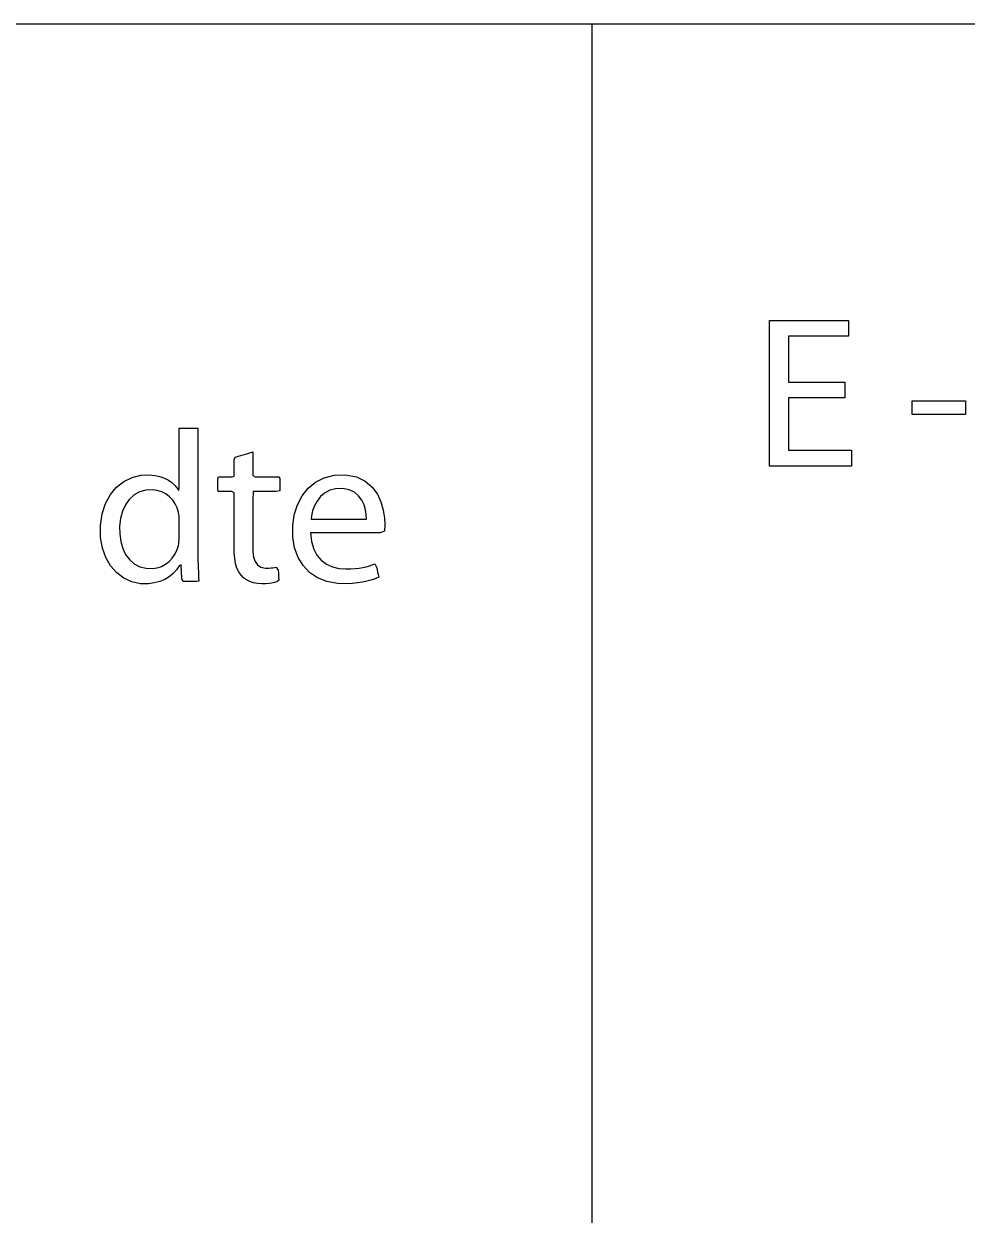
# Model space of a CAD drawing. Header units: metres. Extents: x 1885 to 2636, y 491 to 906.
# Drawn here: x 2069.22 to 2081.57, y 766.51 to 782.06 of the extents above; entities that cross this region are included whole.
import ezdxf

# ---------------------------------------------------------------- set-up
doc = ezdxf.new("R2010")
doc.units = ezdxf.units.M

msp = doc.modelspace()

# ---------------------------------------------------------------- linework, layer by layer
at = {"layer": 'COMPONENT1'}
for p, q in [((2050.537, 782.062), (2076.637, 782.062)), ((2076.637, 782.062), (2076.637, 731.552)), ((2076.637, 782.062), (2081.637, 782.062))]:
    msp.add_line(p, q, dxfattribs=at)
at = {"layer": 'COMPONENT25'}
for p, q in [((2078.956, 776.289), (2078.956, 778.19)), ((2078.956, 778.19), (2079.986, 778.19)), ((2079.986, 778.19), (2079.986, 777.984)), ((2079.986, 777.984), (2079.205, 777.984)), ((2079.205, 777.984), (2079.205, 777.384)), ((2079.205, 777.384), (2079.941, 777.384)), ((2079.941, 777.384), (2079.941, 777.18)), ((2079.941, 777.18), (2079.205, 777.18)), ((2079.205, 777.18), (2079.205, 776.495)), ((2080.816, 776.961), (2080.816, 777.141)), ((2080.816, 777.141), (2081.513, 777.141)), ((2081.513, 777.141), (2081.513, 776.961)), ((2081.513, 776.961), (2080.816, 776.961)), ((2079.205, 776.495), (2080.028, 776.495)), ((2080.028, 776.495), (2080.028, 776.289)), ((2080.028, 776.289), (2078.956, 776.289))]:
    msp.add_line(p, q, dxfattribs=at)
at = {"layer": 'COMPONENT26'}
for p, q in [((2071.25, 776.755), (2071.25, 776.784)), ((2071.25, 776.784), (2071.291, 776.784)), ((2071.25, 776.668), (2071.25, 776.755)), ((2071.291, 776.784), (2071.33, 776.784)), ((2071.33, 776.784), (2071.375, 776.784)), ((2071.375, 776.784), (2071.419, 776.784)), ((2071.419, 776.784), (2071.458, 776.784)), ((2071.458, 776.784), (2071.496, 776.784)), ((2071.496, 776.784), (2071.496, 776.714)), ((2071.25, 776.542), (2071.25, 776.668)), ((2071.496, 776.714), (2071.496, 776.531)), ((2071.25, 776.395), (2071.25, 776.542)), ((2071.496, 776.531), (2071.496, 776.271)), ((2072.026, 776.418), (2072.085, 776.436)), ((2072.085, 776.436), (2072.145, 776.454)), ((2072.145, 776.454), (2072.21, 776.474)), ((2072.21, 776.474), (2072.21, 776.386)), ((2071.25, 776.246), (2071.25, 776.395)), ((2071.496, 776.271), (2071.496, 775.971)), ((2071.968, 776.376), (2071.982, 776.405)), ((2071.968, 776.325), (2071.968, 776.376)), ((2071.968, 776.262), (2071.968, 776.325)), ((2071.982, 776.405), (2072.026, 776.418)), ((2072.21, 776.386), (2072.21, 776.305)), ((2072.21, 776.305), (2072.21, 776.226)), ((2070.53, 776.088), (2070.637, 776.14)), ((2070.637, 776.14), (2070.752, 776.169)), ((2070.752, 776.169), (2070.859, 776.174)), ((2070.859, 776.174), (2070.931, 776.167)), ((2070.931, 776.167), (2070.998, 776.152)), ((2070.998, 776.152), (2071.057, 776.131)), ((2071.057, 776.131), (2071.109, 776.103)), ((2071.25, 776.113), (2071.25, 776.246)), ((2071.756, 776.121), (2071.763, 776.146)), ((2071.756, 776.08), (2071.756, 776.121)), ((2071.763, 776.146), (2071.797, 776.146)), ((2071.797, 776.146), (2071.846, 776.146)), ((2071.846, 776.146), (2071.899, 776.146)), ((2071.899, 776.146), (2071.944, 776.146)), ((2071.944, 776.146), (2071.968, 776.158)), ((2071.968, 776.201), (2071.968, 776.262)), ((2071.968, 776.158), (2071.968, 776.201)), ((2072.21, 776.226), (2072.21, 776.166)), ((2072.21, 776.166), (2072.244, 776.146)), ((2072.244, 776.146), (2072.315, 776.146)), ((2072.315, 776.146), (2072.404, 776.146)), ((2072.404, 776.146), (2072.489, 776.146)), ((2072.489, 776.146), (2072.549, 776.146)), ((2072.549, 776.146), (2072.565, 776.125)), ((2072.565, 776.125), (2072.565, 776.085)), ((2073.031, 776.079), (2073.145, 776.136)), ((2073.145, 776.136), (2073.275, 776.168)), ((2073.275, 776.168), (2073.423, 776.173)), ((2073.423, 776.173), (2073.565, 776.146)), ((2073.565, 776.146), (2073.679, 776.091)), ((2070.353, 775.917), (2070.434, 776.013)), ((2070.434, 776.013), (2070.53, 776.088)), ((2070.816, 775.975), (2070.733, 775.952)), ((2070.9, 775.98), (2070.816, 775.975)), ((2070.965, 775.971), (2070.9, 775.98)), ((2071.024, 775.952), (2070.965, 775.971)), ((2071.109, 776.103), (2071.155, 776.072)), ((2071.155, 776.072), (2071.194, 776.036)), ((2071.194, 776.036), (2071.225, 775.998)), ((2071.225, 775.998), (2071.244, 775.969)), ((2071.244, 775.969), (2071.25, 776.015)), ((2071.25, 776.015), (2071.25, 776.113)), ((2071.496, 775.971), (2071.496, 775.671)), ((2071.756, 776.032), (2071.756, 776.08)), ((2071.756, 775.989), (2071.756, 776.032)), ((2071.76, 775.957), (2071.756, 775.989)), ((2072.565, 775.964), (2072.518, 775.957)), ((2072.565, 776.085), (2072.565, 776.038)), ((2072.565, 776.038), (2072.565, 775.994)), ((2072.565, 775.994), (2072.565, 775.964)), ((2072.854, 775.899), (2072.934, 775.999)), ((2072.934, 775.999), (2073.031, 776.079)), ((2073.215, 775.972), (2073.149, 775.936)), ((2073.292, 775.993), (2073.215, 775.972)), ((2073.383, 775.996), (2073.292, 775.993)), ((2073.468, 775.979), (2073.383, 775.996)), ((2073.538, 775.947), (2073.468, 775.979)), ((2073.679, 776.091), (2073.769, 776.014)), ((2073.769, 776.014), (2073.837, 775.922)), ((2070.289, 775.801), (2070.353, 775.917)), ((2070.599, 775.854), (2070.549, 775.783)), ((2070.661, 775.911), (2070.599, 775.854)), ((2070.733, 775.952), (2070.661, 775.911)), ((2071.078, 775.924), (2071.024, 775.952)), ((2071.125, 775.887), (2071.078, 775.924)), ((2071.166, 775.845), (2071.125, 775.887)), ((2071.199, 775.796), (2071.166, 775.845)), ((2071.789, 775.957), (2071.76, 775.957)), ((2071.837, 775.957), (2071.789, 775.957)), ((2071.89, 775.957), (2071.837, 775.957)), ((2071.937, 775.957), (2071.89, 775.957)), ((2071.968, 775.937), (2071.937, 775.957)), ((2071.968, 775.824), (2071.968, 775.937)), ((2071.968, 775.652), (2071.968, 775.824)), ((2072.218, 775.957), (2072.21, 775.842)), ((2072.21, 775.842), (2072.21, 775.677)), ((2072.27, 775.957), (2072.218, 775.957)), ((2072.351, 775.957), (2072.27, 775.957)), ((2072.44, 775.957), (2072.351, 775.957)), ((2072.518, 775.957), (2072.44, 775.957)), ((2072.793, 775.783), (2072.854, 775.899)), ((2073.051, 775.832), (2073.017, 775.77)), ((2073.095, 775.889), (2073.051, 775.832)), ((2073.149, 775.936), (2073.095, 775.889)), ((2073.593, 775.901), (2073.538, 775.947)), ((2073.634, 775.845), (2073.593, 775.901)), ((2073.663, 775.783), (2073.634, 775.845)), ((2073.837, 775.922), (2073.884, 775.82)), ((2073.884, 775.82), (2073.915, 775.714)), ((2070.222, 775.513), (2070.244, 775.666)), ((2070.244, 775.666), (2070.289, 775.801)), ((2070.511, 775.699), (2070.486, 775.605)), ((2070.549, 775.783), (2070.511, 775.699)), ((2071.224, 775.743), (2071.199, 775.796)), ((2071.242, 775.682), (2071.224, 775.743)), ((2071.246, 775.655), (2071.242, 775.682)), ((2071.249, 775.629), (2071.246, 775.655)), ((2071.496, 775.671), (2071.496, 775.406)), ((2071.968, 775.464), (2071.968, 775.652)), ((2072.21, 775.677), (2072.21, 775.491)), ((2072.732, 775.508), (2072.752, 775.651)), ((2072.752, 775.651), (2072.793, 775.783)), ((2072.992, 775.704), (2072.976, 775.639)), ((2073.017, 775.77), (2072.992, 775.704)), ((2073.682, 775.719), (2073.663, 775.783)), ((2073.692, 775.656), (2073.682, 775.719)), ((2073.694, 775.596), (2073.692, 775.656)), ((2073.915, 775.714), (2073.93, 775.61)), ((2070.225, 775.356), (2070.222, 775.513)), ((2070.486, 775.605), (2070.473, 775.502)), ((2070.473, 775.502), (2070.474, 775.398)), ((2071.25, 775.591), (2071.249, 775.629)), ((2071.25, 775.555), (2071.25, 775.591)), ((2071.25, 775.518), (2071.25, 775.555)), ((2071.25, 775.475), (2071.25, 775.518)), ((2072.733, 775.359), (2072.732, 775.508)), ((2072.976, 775.639), (2072.973, 775.596)), ((2072.973, 775.596), (2073.019, 775.596)), ((2073.019, 775.596), (2073.108, 775.596)), ((2073.108, 775.596), (2073.224, 775.596)), ((2073.224, 775.596), (2073.353, 775.596)), ((2073.353, 775.596), (2073.48, 775.596)), ((2073.48, 775.596), (2073.589, 775.596)), ((2073.589, 775.596), (2073.665, 775.596)), ((2073.665, 775.596), (2073.694, 775.596)), ((2073.93, 775.61), (2073.934, 775.53)), ((2073.933, 775.496), (2073.932, 775.466)), ((2073.934, 775.53), (2073.933, 775.496)), ((2070.249, 775.217), (2070.225, 775.356)), ((2070.474, 775.398), (2070.487, 775.302)), ((2071.25, 775.432), (2071.25, 775.475)), ((2071.25, 775.394), (2071.25, 775.432)), ((2071.25, 775.354), (2071.25, 775.394)), ((2071.25, 775.328), (2071.25, 775.354)), ((2071.496, 775.406), (2071.496, 775.215)), ((2071.968, 775.305), (2071.968, 775.464)), ((2072.21, 775.491), (2072.21, 775.328)), ((2072.757, 775.22), (2072.733, 775.359)), ((2072.966, 775.419), (2072.978, 775.303)), ((2073.007, 775.419), (2072.966, 775.419)), ((2073.113, 775.419), (2073.007, 775.419)), ((2073.263, 775.419), (2073.113, 775.419)), ((2073.436, 775.419), (2073.263, 775.419)), ((2073.61, 775.419), (2073.436, 775.419)), ((2073.764, 775.419), (2073.61, 775.419)), ((2073.876, 775.419), (2073.764, 775.419)), ((2073.929, 775.44), (2073.876, 775.419)), ((2073.932, 775.466), (2073.929, 775.44)), ((2070.293, 775.093), (2070.249, 775.217)), ((2070.487, 775.302), (2070.513, 775.213)), ((2070.513, 775.213), (2070.551, 775.134)), ((2071.197, 775.141), (2071.225, 775.2)), ((2071.225, 775.2), (2071.24, 775.25)), ((2071.24, 775.25), (2071.245, 775.275)), ((2071.245, 775.275), (2071.248, 775.301)), ((2071.248, 775.301), (2071.25, 775.328)), ((2071.496, 775.215), (2071.496, 775.134)), ((2071.968, 775.218), (2071.968, 775.305)), ((2071.969, 775.157), (2071.968, 775.218)), ((2072.21, 775.328), (2072.21, 775.231)), ((2072.21, 775.231), (2072.212, 775.173)), ((2072.802, 775.096), (2072.757, 775.22)), ((2072.978, 775.303), (2073.006, 775.205)), ((2073.006, 775.205), (2073.049, 775.124)), ((2070.356, 774.985), (2070.293, 775.093)), ((2070.551, 775.134), (2070.6, 775.067)), ((2070.6, 775.067), (2070.662, 775.013)), ((2071.071, 775.007), (2071.119, 775.044)), ((2071.119, 775.044), (2071.161, 775.088)), ((2071.161, 775.088), (2071.197, 775.141)), ((2071.496, 775.134), (2071.496, 775.092)), ((2071.496, 775.092), (2071.496, 775.045)), ((2071.496, 775.045), (2071.498, 774.999)), ((2071.975, 775.083), (2071.969, 775.157)), ((2071.987, 775.017), (2071.975, 775.083)), ((2072.212, 775.173), (2072.221, 775.101)), ((2072.221, 775.101), (2072.242, 775.042)), ((2072.242, 775.042), (2072.273, 774.999)), ((2072.867, 774.989), (2072.802, 775.096)), ((2073.049, 775.124), (2073.105, 775.059)), ((2073.105, 775.059), (2073.173, 775.009)), ((2070.435, 774.896), (2070.356, 774.985)), ((2070.528, 774.826), (2070.435, 774.896)), ((2070.662, 775.013), (2070.736, 774.975)), ((2070.736, 774.975), (2070.821, 774.954)), ((2070.821, 774.954), (2070.901, 774.951)), ((2070.901, 774.951), (2070.961, 774.961)), ((2070.961, 774.961), (2071.018, 774.979)), ((2071.018, 774.979), (2071.071, 775.007)), ((2071.17, 774.886), (2071.119, 774.844)), ((2071.214, 774.934), (2071.17, 774.886)), ((2071.25, 774.986), (2071.214, 774.934)), ((2071.276, 775.001), (2071.25, 774.986)), ((2071.278, 774.97), (2071.276, 775.001)), ((2071.28, 774.931), (2071.278, 774.97)), ((2071.282, 774.887), (2071.28, 774.931)), ((2071.284, 774.845), (2071.282, 774.887)), ((2071.498, 774.999), (2071.499, 774.953)), ((2071.499, 774.953), (2071.501, 774.908)), ((2071.501, 774.908), (2071.502, 774.865)), ((2072.004, 774.957), (2071.987, 775.017)), ((2072.028, 774.906), (2072.004, 774.957)), ((2072.058, 774.862), (2072.028, 774.906)), ((2072.273, 774.999), (2072.318, 774.97)), ((2072.318, 774.97), (2072.376, 774.957)), ((2072.376, 774.957), (2072.42, 774.956)), ((2072.42, 774.956), (2072.449, 774.958)), ((2072.449, 774.958), (2072.474, 774.96)), ((2072.474, 774.96), (2072.518, 774.967)), ((2072.518, 774.967), (2072.543, 774.93)), ((2072.543, 774.93), (2072.545, 774.884)), ((2072.545, 774.884), (2072.548, 774.837)), ((2072.953, 774.899), (2072.867, 774.989)), ((2073.057, 774.829), (2072.953, 774.899)), ((2073.173, 775.009), (2073.25, 774.974)), ((2073.25, 774.974), (2073.334, 774.953)), ((2073.334, 774.953), (2073.424, 774.945)), ((2073.424, 774.945), (2073.491, 774.946)), ((2073.491, 774.946), (2073.548, 774.95)), ((2073.548, 774.95), (2073.601, 774.956)), ((2073.601, 774.956), (2073.649, 774.964)), ((2073.649, 774.964), (2073.693, 774.974)), ((2073.693, 774.974), (2073.733, 774.985)), ((2073.733, 774.985), (2073.77, 774.998)), ((2073.77, 774.998), (2073.805, 775.012)), ((2073.805, 775.012), (2073.825, 774.967)), ((2073.825, 774.967), (2073.833, 774.936)), ((2073.833, 774.936), (2073.841, 774.903)), ((2073.841, 774.903), (2073.849, 774.873)), ((2073.849, 774.873), (2073.858, 774.839)), ((2070.632, 774.778), (2070.528, 774.826)), ((2070.747, 774.753), (2070.632, 774.778)), ((2070.848, 774.751), (2070.747, 774.753)), ((2070.925, 774.762), (2070.848, 774.751)), ((2070.996, 774.781), (2070.925, 774.762)), ((2071.061, 774.809), (2070.996, 774.781)), ((2071.119, 774.844), (2071.061, 774.809)), ((2071.285, 774.81), (2071.284, 774.845)), ((2071.301, 774.781), (2071.285, 774.81)), ((2071.328, 774.781), (2071.301, 774.781)), ((2071.365, 774.781), (2071.328, 774.781)), ((2071.405, 774.781), (2071.365, 774.781)), ((2071.445, 774.781), (2071.405, 774.781)), ((2071.478, 774.781), (2071.445, 774.781)), ((2071.506, 774.787), (2071.478, 774.781)), ((2071.502, 774.865), (2071.504, 774.824)), ((2071.504, 774.824), (2071.506, 774.787)), ((2072.09, 774.829), (2072.058, 774.862)), ((2072.128, 774.802), (2072.09, 774.829)), ((2072.171, 774.78), (2072.128, 774.802)), ((2072.219, 774.764), (2072.171, 774.78)), ((2072.271, 774.754), (2072.219, 774.764)), ((2072.328, 774.75), (2072.271, 774.754)), ((2072.376, 774.751), (2072.328, 774.75)), ((2072.42, 774.755), (2072.376, 774.751)), ((2072.459, 774.761), (2072.42, 774.755)), ((2072.495, 774.768), (2072.459, 774.761)), ((2072.526, 774.776), (2072.495, 774.768)), ((2072.55, 774.8), (2072.526, 774.776)), ((2072.548, 774.837), (2072.55, 774.8)), ((2073.178, 774.78), (2073.057, 774.829)), ((2073.317, 774.754), (2073.178, 774.78)), ((2073.436, 774.751), (2073.317, 774.754)), ((2073.511, 774.754), (2073.436, 774.751)), ((2073.58, 774.762), (2073.511, 774.754)), ((2073.642, 774.772), (2073.58, 774.762)), ((2073.699, 774.784), (2073.642, 774.772)), ((2073.751, 774.798), (2073.699, 774.784)), ((2073.796, 774.813), (2073.751, 774.798)), ((2073.858, 774.839), (2073.796, 774.813))]:
    msp.add_line(p, q, dxfattribs=at)

doc.saveas('drawing.dxf')
